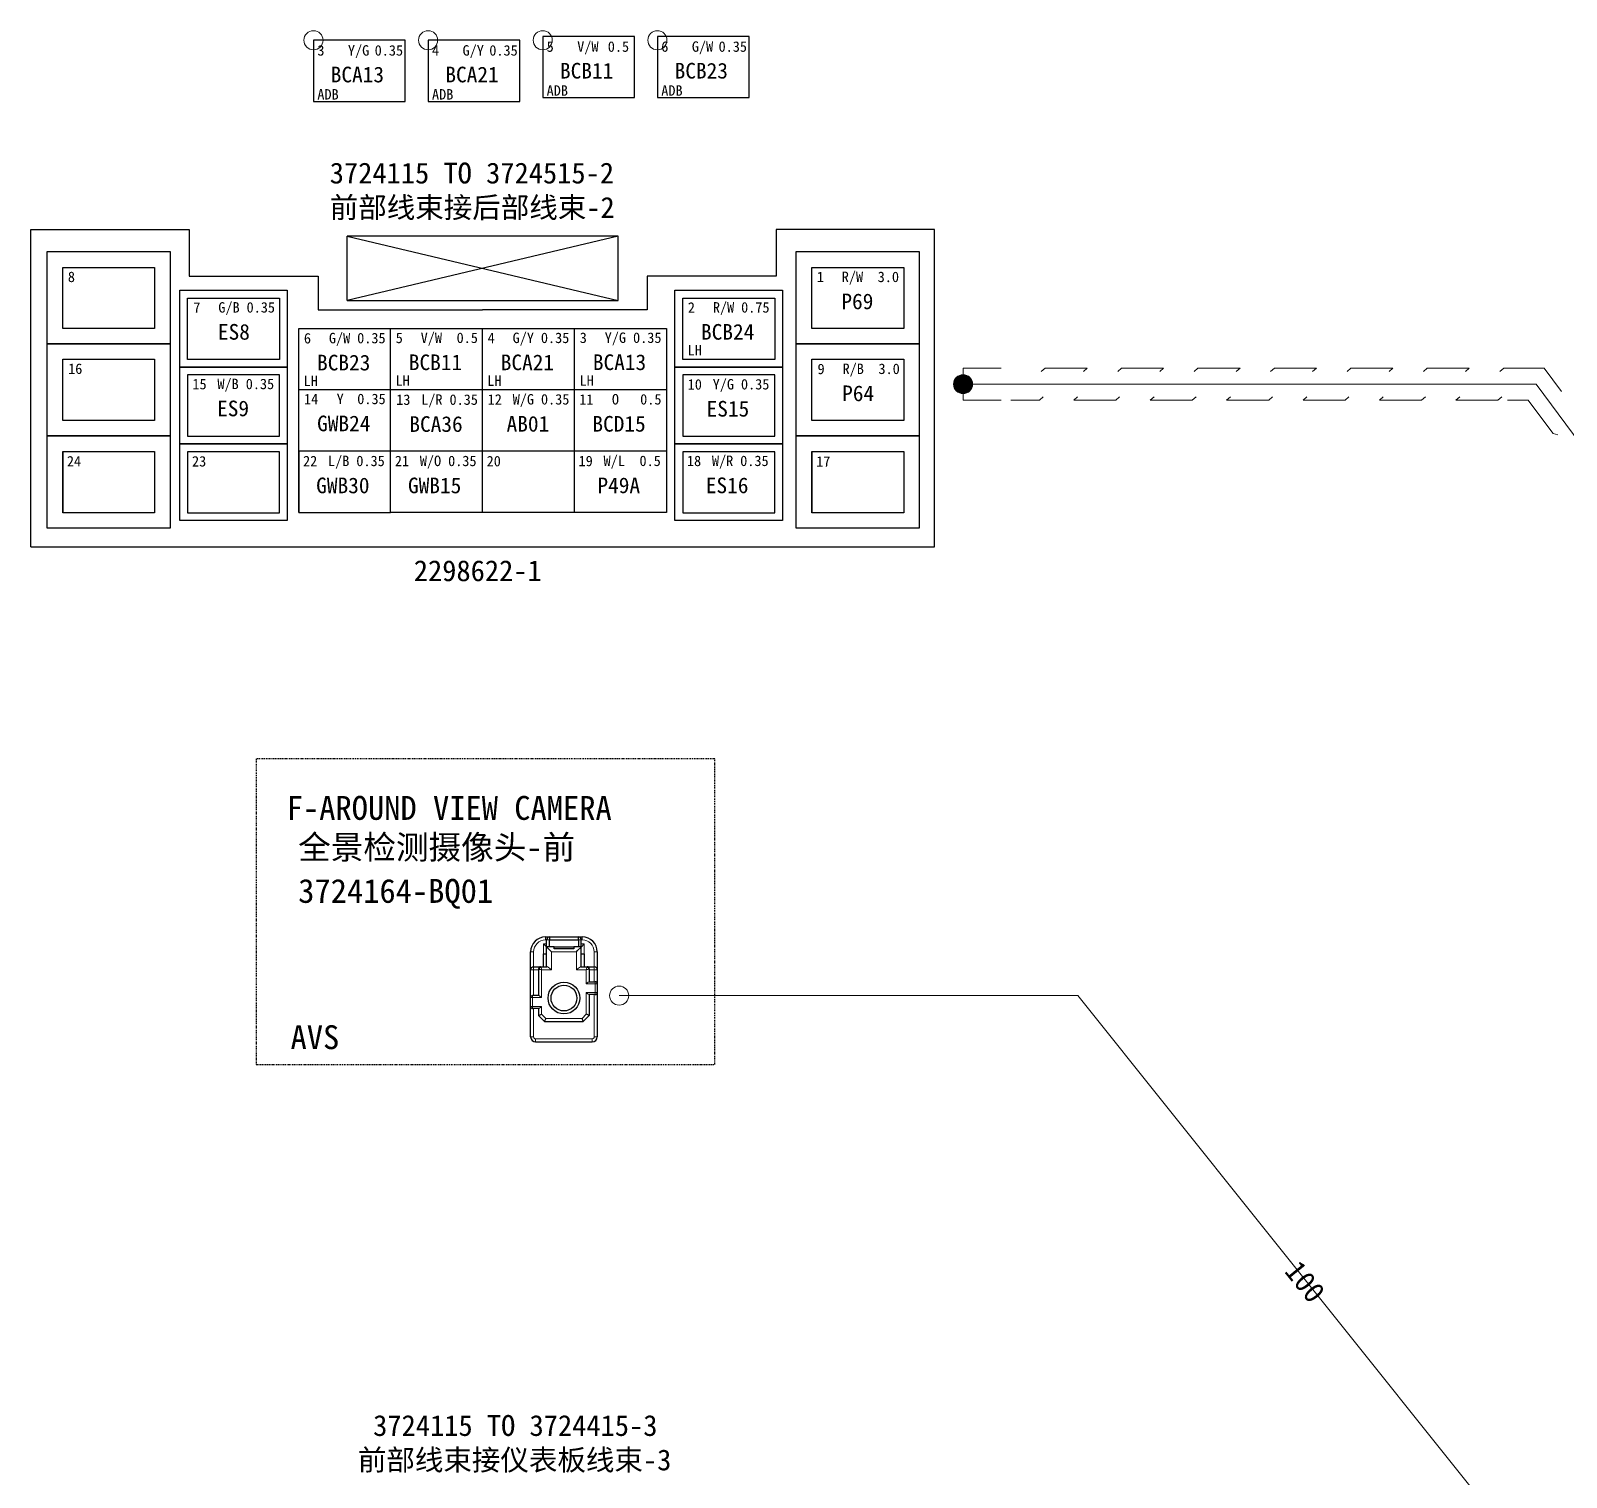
# Model space of a CAD drawing. Header units: millimetres. Extents: x 6 to 3615, y -854 to 0.
# Drawn here: x 262.6 to 463.5, y -553.2 to -363.9 of the extents above; entities that cross this region are included whole.
import ezdxf

# ---------------------------------------------------------------- set-up
doc = ezdxf.new("R2010")
doc.units = ezdxf.units.MM
doc.linetypes.add('ACAD_ISO05W100', pattern=[0.35, 0.2, -0.05, 0, -0.05, 0, -0.05])
doc.styles.add('4eff5b8b_Style', font='simfang.ttf')

msp = doc.modelspace()

# ---------------------------------------------------------------- hatches: boundary and pattern name
h = msp.add_hatch(color=256)
edge = h.paths.add_edge_path()
edge.add_arc((384.56, -410.19), 1.25, 0, 360)
h = msp.add_hatch(color=256)
edge = h.paths.add_edge_path()
edge.add_arc((384.56, -410.19), 1.25, 0, 360)

# ---------------------------------------------------------------- linework, layer by layer
at = {"linetype": 'Continuous', "lineweight": 30}
for p, q in [((311.56, -365.2), (299.56, -365.2)), ((299.56, -365.2), (299.56, -373.2)), ((311.56, -373.2), (311.56, -365.2)), ((311.56, -365.2), (311.56, -365.2)), ((326.56, -365.2), (314.56, -365.2)), ((314.56, -365.2), (314.56, -373.2)), ((326.56, -373.2), (326.56, -365.2)), ((326.56, -365.2), (326.56, -365.2)), ((341.56, -364.7), (329.56, -364.7)), ((329.56, -364.7), (329.56, -372.7)), ((341.56, -372.7), (341.56, -364.7)), ((341.56, -364.7), (341.56, -364.7)), ((356.56, -364.7), (344.56, -364.7)), ((344.56, -364.7), (344.56, -372.7)), ((356.56, -372.7), (356.56, -364.7)), ((356.56, -364.7), (356.56, -364.7)), ((299.56, -373.2), (311.56, -373.2)), ((314.56, -373.2), (326.56, -373.2)), ((329.56, -372.7), (341.56, -372.7)), ((344.56, -372.7), (356.56, -372.7)), ((264.71, -392.85), (280.79, -392.85)), ((264.71, -404.91), (264.71, -392.85)), ((264.71, -392.85), (264.71, -392.85)), ((280.79, -392.85), (280.79, -404.91)), ((362.74, -392.85), (378.82, -392.85)), ((362.74, -404.91), (362.74, -392.85)), ((362.74, -392.85), (362.74, -392.85)), ((378.82, -392.85), (378.82, -404.91)), ((282.07, -397.9), (296.13, -397.9)), ((282.07, -407.95), (282.07, -397.9)), ((282.07, -397.9), (282.07, -397.9)), ((296.13, -397.9), (296.13, -407.95)), ((346.86, -397.9), (360.93, -397.9)), ((346.86, -407.95), (346.86, -397.9)), ((346.86, -397.9), (346.86, -397.9)), ((360.93, -397.9), (360.93, -407.95)), ((264.71, -404.91), (280.79, -404.91)), ((264.71, -416.96), (264.71, -404.91)), ((264.71, -404.91), (264.71, -404.91)), ((280.79, -404.91), (264.71, -404.91)), ((280.79, -404.91), (280.79, -416.96)), ((362.74, -404.91), (378.82, -404.91)), ((362.74, -416.96), (362.74, -404.91)), ((362.74, -404.91), (362.74, -404.91)), ((378.82, -404.91), (362.74, -404.91)), ((378.82, -404.91), (378.82, -416.96)), ((282.07, -407.95), (296.13, -407.95)), ((282.07, -418), (282.07, -407.95)), ((282.07, -407.95), (282.07, -407.95)), ((296.13, -407.95), (282.07, -407.95)), ((296.13, -407.95), (296.13, -418)), ((346.86, -407.95), (360.93, -407.95)), ((346.86, -418), (346.86, -407.95)), ((346.86, -407.95), (346.86, -407.95)), ((360.93, -407.95), (346.86, -407.95)), ((360.93, -407.95), (360.93, -418)), ((264.71, -416.96), (280.79, -416.96)), ((264.71, -429.02), (264.71, -416.96)), ((264.71, -416.96), (264.71, -416.96)), ((280.79, -416.96), (264.71, -416.96)), ((280.79, -416.96), (280.79, -429.02)), ((362.74, -416.96), (378.82, -416.96)), ((362.74, -429.02), (362.74, -416.96)), ((362.74, -416.96), (362.74, -416.96)), ((378.82, -416.96), (362.74, -416.96)), ((378.82, -416.96), (378.82, -429.02)), ((282.07, -418), (296.13, -418)), ((282.07, -428.04), (282.07, -418)), ((282.07, -418), (282.07, -418)), ((296.13, -418), (282.07, -418)), ((296.13, -418), (296.13, -428.04)), ((346.86, -418), (360.93, -418)), ((346.86, -428.04), (346.86, -418)), ((346.86, -418), (346.86, -418)), ((360.93, -418), (346.86, -418)), ((360.93, -418), (360.93, -428.04)), ((280.79, -429.02), (264.71, -429.02)), ((296.13, -428.04), (282.07, -428.04)), ((360.93, -428.04), (346.86, -428.04)), ((378.82, -429.02), (362.74, -429.02))]:
    msp.add_line(p, q, dxfattribs=at)
at = {"linetype": 'ACAD_ISO05W100', "lineweight": 30}
for p, q in [((352.06, -459.19), (292.06, -459.19)), ((292.06, -459.19), (292.06, -499.19)), ((352.06, -499.19), (352.06, -459.19)), ((292.06, -499.19), (352.06, -499.19)), ((292.06, -499.19), (292.06, -499.19))]:
    msp.add_line(p, q, dxfattribs=at)
at = {"linetype": 'Continuous', "lineweight": 30}
for points in [[(311.56, -365.2), (299.56, -365.2), (299.56, -373.2), (311.56, -373.2), (311.56, -365.2)], [(326.56, -365.2), (314.56, -365.2), (314.56, -373.2), (326.56, -373.2), (326.56, -365.2)], [(341.56, -364.7), (329.56, -364.7), (329.56, -372.7), (341.56, -372.7), (341.56, -364.7)], [(356.56, -364.7), (344.56, -364.7), (344.56, -372.7), (356.56, -372.7), (356.56, -364.7)], [(264.71, -392.85), (280.79, -392.85), (280.79, -404.91), (264.71, -404.91), (264.71, -392.85)], [(362.74, -392.85), (378.82, -392.85), (378.82, -404.91), (362.74, -404.91), (362.74, -392.85)], [(282.07, -397.9), (296.13, -397.9), (296.13, -407.95), (282.07, -407.95), (282.07, -397.9)], [(346.86, -397.9), (360.93, -397.9), (360.93, -407.95), (346.86, -407.95), (346.86, -397.9)], [(264.71, -404.91), (280.79, -404.91), (280.79, -416.96), (264.71, -416.96), (264.71, -404.91)], [(362.74, -404.91), (378.82, -404.91), (378.82, -416.96), (362.74, -416.96), (362.74, -404.91)], [(282.07, -407.95), (296.13, -407.95), (296.13, -418), (282.07, -418), (282.07, -407.95)], [(346.86, -407.95), (360.93, -407.95), (360.93, -418), (346.86, -418), (346.86, -407.95)], [(264.71, -416.96), (280.79, -416.96), (280.79, -429.02), (264.71, -429.02), (264.71, -416.96)], [(362.74, -416.96), (378.82, -416.96), (378.82, -429.02), (362.74, -429.02), (362.74, -416.96)], [(282.07, -418), (296.13, -418), (296.13, -428.04), (282.07, -428.04), (282.07, -418)], [(346.86, -418), (360.93, -418), (360.93, -428.04), (346.86, -428.04), (346.86, -418)]]:
    msp.add_lwpolyline(points, close=True, dxfattribs=at)
for points in [[(262.56, -431.46), (262.56, -389.93), (283.28, -389.93), (283.28, -396.07), (300.17, -396.07), (300.17, -400.46), (321.69, -400.46)], [(339.42, -390.81), (303.96, -399.23), (303.96, -390.81), (339.42, -399.23), (339.42, -390.81), (303.96, -390.81)], [(380.82, -431.46), (380.82, -389.93), (360.1, -389.93), (360.1, -396.07), (343.21, -396.07), (343.21, -400.46), (321.69, -400.46)], [(278.78, -402.92), (266.75, -402.92), (266.75, -394.91), (278.78, -394.91), (278.78, -402.92)], [(376.81, -402.92), (364.78, -402.92), (364.78, -394.91), (376.81, -394.91), (376.81, -402.92)], [(295.13, -406.95), (283.1, -406.95), (283.1, -398.93), (295.13, -398.93), (295.13, -406.95)], [(303.96, -399.23), (339.42, -399.23)], [(359.93, -406.95), (347.9, -406.95), (347.9, -398.93), (359.93, -398.93), (359.93, -406.95)], [(321.69, -426.98), (309.66, -426.98), (309.66, -410.94), (297.63, -410.94), (297.63, -402.92), (309.66, -402.92)], [(333.72, -426.98), (321.69, -426.98), (321.69, -410.94), (309.66, -410.94), (309.66, -402.92), (321.69, -402.92)], [(345.74, -410.94), (333.72, -410.94), (333.72, -402.92), (345.74, -402.92), (345.74, -426.98), (333.72, -426.98), (333.72, -410.94), (321.69, -410.94), (321.69, -402.92), (333.72, -402.92)], [(278.78, -414.95), (266.75, -414.95), (266.75, -406.93), (278.78, -406.93), (278.78, -414.95)], [(376.81, -414.95), (364.78, -414.95), (364.78, -406.93), (376.81, -406.93), (376.81, -414.95)], [(283.1, -408.98), (283.1, -416.99), (295.13, -416.99), (295.13, -408.98), (283.1, -408.98)], [(297.63, -416.99), (297.63, -408.98)], [(347.9, -408.98), (347.9, -416.99), (359.93, -416.99), (359.93, -408.98), (347.9, -408.98)], [(345.74, -418.96), (297.63, -418.96), (297.63, -410.94)], [(266.75, -418.99), (266.75, -427.01), (266.75, -418.99), (278.78, -418.99), (278.78, -427.01), (266.75, -427.01)], [(283.1, -419.02), (283.1, -427.04), (295.13, -427.04), (295.13, -419.02), (283.1, -419.02)], [(297.63, -426.98), (297.63, -418.96), (297.63, -426.98), (309.66, -426.98)], [(347.9, -419.02), (347.9, -427.04), (359.93, -427.04), (359.93, -419.02), (347.9, -419.02)], [(364.78, -418.99), (364.78, -427.01), (364.78, -418.99), (376.81, -418.99), (376.81, -427.01), (364.78, -427.01)], [(262.56, -431.46), (380.82, -431.46)], [(329.67, -483.42), (329.77, -483.52), (330.05, -483.8), (330.06, -483.81), (330.08, -483.83), (330.71, -484.46)], [(329.93, -482.51), (334.22, -482.51)], [(331.04, -483.81), (330.06, -483.81), (330.06, -482.9)], [(330.06, -486.41), (330.06, -483.81)], [(330.45, -482.51), (330.45, -482.9), (334.22, -482.9), (334.22, -482.51), (334.74, -482.51)], [(330.45, -483.81), (330.45, -482.9)], [(334.61, -486.41), (334.61, -483.81), (333.64, -483.81), (333.64, -484.07), (331.04, -484.07), (331.04, -483.81), (333.64, -483.81)], [(333.96, -484.46), (334.13, -484.29), (334.59, -483.83), (334.61, -483.81), (334.61, -482.9)], [(334.22, -482.9), (334.22, -483.81)], [(334.63, -483.8), (334.62, -483.81)], [(335, -483.42), (334.63, -483.8)], [(327.98, -495.59), (327.98, -484.46)], [(329.67, -486.41), (329.67, -484.72), (330.06, -484.72)], [(334.62, -484.72), (335, -484.72), (335, -486.41)], [(336.69, -484.46), (336.69, -495.59)], [(328.37, -486.41), (330.11, -486.41)], [(329.02, -486.67), (329.02, -490.19)], [(333.96, -486.81), (334.13, -486.68)], [(334.56, -486.41), (336.31, -486.41)], [(335.65, -486.67), (335.65, -488.37)], [(329.04, -490.19), (328.24, -490.19)], [(335.36, -488.55), (335.35, -488.56), (335.26, -488.63)], [(335.26, -489.8), (335.35, -489.86), (335.36, -489.88)], [(335.65, -490.06), (335.65, -492.79), (335.64, -492.78), (335.36, -492.67), (335.26, -492.63)], [(335.63, -488.37), (336.43, -488.37)], [(336.43, -490.06), (335.63, -490.06)], [(329.04, -491.88), (328.24, -491.88)], [(329.02, -491.88), (329.02, -492.79), (329.03, -492.78), (329.41, -492.63)], [(329.41, -490.45), (329.33, -490.38)], [(329.41, -491.62), (329.33, -491.68)], [(329.8, -493.57), (329.02, -492.79)], [(329.96, -493.18), (329.81, -493.55), (329.8, -493.57), (334.87, -493.57)], [(335.65, -492.79), (334.87, -493.57), (334.87, -493.55), (334.71, -493.18)], [(328.63, -496.23), (336.05, -496.23)]]:
    msp.add_lwpolyline(points, dxfattribs=at)
at = {"linetype": 'Continuous', "lineweight": 0}
for points in [[(384.56, -408.11), (384.56, -412.28)], [(384.56, -408.11), (389.56, -408.11)], [(395.3, -408.11), (394.8, -408.53)], [(395.8, -408.11), (395.3, -408.11)], [(400.8, -408.11), (395.8, -408.11)], [(400.8, -408.11), (400.3, -408.53)], [(405.3, -408.11), (404.8, -408.53)], [(405.8, -408.11), (405.3, -408.11)], [(410.8, -408.11), (405.8, -408.11)], [(410.8, -408.11), (410.3, -408.53)], [(415.3, -408.11), (414.8, -408.53)], [(415.8, -408.11), (415.3, -408.11)], [(420.8, -408.11), (415.8, -408.11)], [(420.8, -408.11), (420.3, -408.53)], [(425.3, -408.11), (424.8, -408.53)], [(425.8, -408.11), (425.3, -408.11)], [(430.8, -408.11), (425.8, -408.11)], [(430.8, -408.11), (430.3, -408.53)], [(435.3, -408.11), (434.8, -408.53)], [(435.8, -408.11), (435.3, -408.11)], [(440.8, -408.11), (435.8, -408.11)], [(440.8, -408.11), (440.3, -408.53)], [(445.3, -408.11), (444.8, -408.53)], [(445.8, -408.11), (445.3, -408.11)], [(450.8, -408.11), (445.8, -408.11)], [(450.8, -408.11), (450.3, -408.53)], [(455.3, -408.11), (454.8, -408.53)], [(455.8, -408.11), (455.3, -408.11)], [(455.8, -408.11), (460.61, -408.11)], [(460.6, -408.11), (462.87, -411.16)], [(394.55, -412.27), (395.05, -411.86)], [(399.05, -412.28), (399.55, -411.86)], [(404.55, -412.27), (405.05, -411.86)], [(409.05, -412.28), (409.55, -411.86)], [(414.55, -412.27), (415.05, -411.86)], [(419.05, -412.28), (419.55, -411.86)], [(424.55, -412.27), (425.05, -411.86)], [(429.05, -412.28), (429.55, -411.86)], [(434.55, -412.27), (435.05, -411.86)], [(439.05, -412.28), (439.55, -411.86)], [(444.55, -412.27), (445.05, -411.86)], [(449.05, -412.28), (449.55, -411.86)], [(454.55, -412.27), (455.05, -411.86)], [(384.56, -412.28), (389.56, -412.27)], [(394.55, -412.27), (390.8, -412.28)], [(400.8, -412.27), (399.05, -412.28)], [(404.55, -412.27), (400.8, -412.28)], [(410.8, -412.27), (409.05, -412.28)], [(414.55, -412.27), (410.8, -412.28)], [(420.8, -412.27), (419.05, -412.28)], [(424.55, -412.27), (420.8, -412.28)], [(430.8, -412.27), (429.05, -412.28)], [(434.55, -412.27), (430.8, -412.28)], [(440.8, -412.27), (439.05, -412.28)], [(444.55, -412.27), (440.8, -412.28)], [(450.8, -412.27), (449.05, -412.28)], [(454.55, -412.27), (450.8, -412.28)], [(455.8, -412.28), (458.51, -412.28)], [(458.51, -412.28), (459.53, -413.64)], [(461.76, -416.65), (459.53, -413.64)], [(461.76, -416.65), (462.39, -416.8)]]:
    msp.add_lwpolyline(points, dxfattribs=at)
at = {"linetype": 'Continuous', "lineweight": 13}
for points in [[(459.56, -410.19), (384.56, -410.19)], [(574.52, -565.19), (459.56, -410.19)], [(329.67, -484.72), (329.67, -483.42), (330.06, -483.42)], [(330.45, -482.9), (329.93, -482.9), (329.93, -482.51)], [(334.74, -482.51), (334.74, -482.9), (334.22, -482.9), (334.22, -482.51)], [(334.22, -482.9), (334.22, -483.81)], [(334.61, -483.42), (335, -483.42), (335, -484.72)], [(327.98, -484.46), (328.37, -484.46), (328.37, -486.81), (329.02, -486.81)], [(328.24, -490.19), (328.24, -490.45), (329.41, -490.45), (329.41, -486.81), (330.71, -486.81), (330.71, -484.46), (333.96, -484.46), (333.96, -486.81), (335.26, -486.81)], [(336.69, -484.46), (336.31, -484.46), (336.31, -486.81), (336.69, -486.81)], [(327.98, -486.81), (328.37, -486.81), (328.37, -490.19)], [(329.1, -486.49), (329.15, -486.55)], [(330.17, -486.43), (330.27, -486.48), (330.71, -486.81)], [(334.13, -486.68), (334.39, -486.49), (334.5, -486.43)], [(336.69, -489.8), (336.43, -489.8), (336.43, -488.63), (335.26, -488.63), (335.26, -486.81), (335.36, -486.78)], [(335.58, -486.49), (335.52, -486.55)], [(335.54, -486.74), (335.61, -486.71), (335.64, -486.7), (335.65, -486.69), (335.65, -486.68), (335.65, -486.67)], [(336.31, -488.37), (336.31, -486.81), (335.65, -486.81)], [(327.98, -490.45), (328.24, -490.45), (328.24, -491.62), (329.41, -491.62), (329.41, -492.63), (329.96, -493.18), (334.71, -493.18), (335.26, -492.63), (335.26, -489.8), (336.43, -489.8), (336.43, -490.06)], [(329.33, -490.38), (329.13, -490.23), (329.06, -490.19), (329.04, -490.19)], [(335.63, -488.37), (335.61, -488.37), (335.52, -488.42), (335.36, -488.55)], [(335.63, -490.06), (335.6, -490.05), (335.52, -490), (335.36, -489.88)], [(336.31, -490.06), (336.31, -495.59), (336.69, -495.59)], [(336.43, -488.37), (336.43, -488.63), (336.69, -488.63)], [(399.56, -490.19), (339.56, -490.19)], [(459.56, -565.19), (399.56, -490.19)], [(327.98, -491.62), (328.24, -491.62), (328.24, -491.88)], [(327.98, -495.59), (328.37, -495.59), (328.37, -491.88)], [(329.33, -491.68), (329.14, -491.83), (329.07, -491.87), (329.05, -491.88), (329.04, -491.88)], [(336.05, -496.23), (336.05, -495.85), (328.63, -495.85), (328.63, -496.23)]]:
    msp.add_lwpolyline(points, dxfattribs=at)
at = {"linetype": 'ACAD_ISO05W100', "lineweight": 30}
msp.add_lwpolyline([(292.06, -499.19), (352.06, -499.19), (352.06, -459.19), (292.06, -459.19), (292.06, -499.19)], close=True, dxfattribs=at)
at = {"linetype": 'Continuous', "lineweight": 13}
for centre in [(299.56, -365.19), (314.56, -365.19), (329.56, -365.19), (344.56, -365.19), (384.56, -410.19), (384.56, -410.19), (384.56, -410.19), (384.56, -410.19), (339.56, -490.19)]:
    msp.add_circle(centre, 1.25, dxfattribs=at)
at = {"linetype": 'Continuous', "lineweight": 30}
for radius in [2.08, 1.69]:
    msp.add_circle((332.34, -490.51), radius, dxfattribs=at)
for centre, radius, start, end in [((329.93, -484.46), 1.95, 90, -180), ((330.45, -482.9), 0.389, 90, -180), ((334.22, -482.9), 0.389, 0, 90), ((334.74, -484.46), 1.95, 0, 90), ((328.37, -486.81), 0.389, 90, -180), ((329.28, -486.67), 0.26, 105, -180), ((329.28, -486.67), 0.26, 90, 105), ((330.1, -486.58), 0.162, 66, 87), ((334.56, -486.55), 0.139, 92, 116), ((335.39, -486.67), 0.26, 0, 90), ((336.31, -486.81), 0.389, 0, 90), ((328.24, -490.45), 0.26, 90, -180), ((336.43, -488.63), 0.26, 0, 90), ((336.43, -489.8), 0.26, -90, 0), ((328.24, -491.62), 0.26, -180, -90), ((328.63, -495.59), 0.649, -180, -90), ((336.05, -495.59), 0.649, -90, 0)]:
    msp.add_arc(centre, radius, start, end, dxfattribs=at)
at = {"linetype": 'Continuous', "lineweight": 13}
for centre, radius, start, end in [((329.93, -484.46), 1.56, 90, -180), ((334.74, -484.46), 1.56, 0, 90), ((329.05, -486.67), 0.0304, -173, -123), ((329.21, -486.42), 0.328, -122, -103), ((329.54, -486.68), 0.406, 160, -173), ((330.12, -483.15), 3.73, -105, -101), ((329.29, -486.93), 0.406, 82, 109), ((329.28, -486.44), 0.0304, 32, 83), ((329.02, -486.6), 0.335, 13, 32), ((325.75, -487.51), 3.73, 11, 15), ((338.92, -487.51), 3.73, 165, 169), ((335.65, -486.6), 0.331, 148, 167), ((335.38, -486.93), 0.406, 70, 97), ((335.4, -486.44), 0.0304, 97, 148), ((334.85, -484.3), 2.53, -78, -74), ((335.14, -486.68), 0.406, -8, 19), ((328.63, -495.59), 0.26, -180, -90), ((336.05, -495.59), 0.26, -90, -30), ((336.04, -495.59), 0.264, -30, 0)]:
    msp.add_arc(centre, radius, start, end, dxfattribs=at)

# ---------------------------------------------------------------- texts
at = {"linetype": 'Continuous', "style": '4eff5b8b_Style'}
for s, height, p in [('5', 1.37, (330.07, -366.7)), ('V/W', 1.367, (334.07, -366.7)), ('0.5', 1.367, (338.07, -366.7)), ('6', 1.37, (345.07, -366.7)), ('G/W', 1.367, (349.07, -366.7)), ('0.35', 1.367, (352.57, -366.7)), ('3', 1.37, (300.07, -367.2)), ('Y/G', 1.367, (304.07, -367.2)), ('0.35', 1.367, (307.57, -367.2)), ('4', 1.37, (315.07, -367.2)), ('G/Y', 1.367, (319.07, -367.2)), ('0.35', 1.367, (322.57, -367.2)), ('BCA13', 2.051, (301.82, -370.7)), ('BCA21', 2.051, (316.82, -370.7)), ('BCB11', 2.051, (331.82, -370.2)), ('BCB23', 2.051, (346.82, -370.2)), ('ADB', 1.367, (300.07, -372.95)), ('ADB', 1.367, (315.07, -372.95)), ('ADB', 1.367, (330.07, -372.45)), ('ADB', 1.367, (345.07, -372.45)), ('3724115 TO 3724515-2', 2.7344, (301.69, -383.93)), ('前部线束接后部线束-2', 2.7344, (301.69, -388.43)), ('8', 1.37, (267.42, -396.83)), ('1', 1.37, (365.42, -396.84)), ('R/W', 1.367, (368.69, -396.83)), ('3.0', 1.367, (373.39, -396.83)), ('7', 1.37, (283.84, -400.84)), ('G/B', 1.367, (287.11, -400.82)), ('0.35', 1.367, (290.81, -400.82)), ('2', 1.37, (348.55, -400.84)), ('R/W', 1.367, (351.82, -400.82)), ('0.75', 1.367, (355.52, -400.82)), ('P69', 2.051, (368.64, -400.38)), ('ES8', 2.051, (287.06, -404.37)), ('6', 1.37, (298.31, -404.86)), ('G/W', 1.367, (301.58, -404.84)), ('0.35', 1.367, (305.28, -404.84)), ('5', 1.37, (310.32, -404.82)), ('V/W', 1.367, (313.59, -404.8)), ('0.5', 1.367, (318.29, -404.8)), ('4', 1.37, (322.35, -404.83)), ('G/Y', 1.367, (325.62, -404.81)), ('0.35', 1.367, (329.32, -404.81)), ('3', 1.37, (334.4, -404.8)), ('Y/G', 1.367, (337.67, -404.79)), ('0.35', 1.367, (341.38, -404.79)), ('BCB24', 2.051, (350.27, -404.37)), ('LH', 1.367, (348.52, -406.42)), ('16', 1.367, (267.46, -408.85)), ('BCB23', 2.051, (300.03, -408.39)), ('BCB11', 2.051, (312.04, -408.35)), ('BCA21', 2.051, (324.07, -408.36)), ('BCA13', 2.051, (336.12, -408.34)), ('9', 1.37, (365.52, -408.88)), ('R/B', 1.367, (368.79, -408.86)), ('3.0', 1.367, (373.49, -408.86)), ('15', 1.367, (283.72, -410.86)), ('W/B', 1.367, (286.99, -410.84)), ('0.35', 1.367, (290.7, -410.84)), ('LH', 1.367, (298.28, -410.44)), ('LH', 1.367, (310.29, -410.4)), ('LH', 1.367, (322.32, -410.41)), ('LH', 1.367, (334.38, -410.39)), ('10', 1.367, (348.53, -410.9)), ('Y/G', 1.367, (351.8, -410.88)), ('0.35', 1.367, (355.5, -410.88)), ('14', 1.367, (298.32, -412.82)), ('Y', 1.37, (302.59, -412.8)), ('0.35', 1.367, (305.29, -412.8)), ('13', 1.367, (310.39, -412.9)), ('L/R', 1.367, (313.66, -412.89)), ('0.35', 1.367, (317.36, -412.89)), ('12', 1.367, (322.36, -412.87)), ('W/G', 1.367, (325.63, -412.85)), ('0.35', 1.367, (329.33, -412.85)), ('11', 1.367, (334.34, -412.87)), ('O', 1.37, (338.61, -412.85)), ('0.5', 1.367, (342.31, -412.85)), ('P64', 2.051, (368.74, -412.41)), ('ES9', 2.051, (286.95, -414.39)), ('ES15', 2.051, (351, -414.43)), ('GWB24', 2.051, (300.04, -416.35)), ('BCA36', 2.051, (312.11, -416.43)), ('AB01', 2.051, (324.83, -416.4)), ('BCD15', 2.051, (336.06, -416.4)), ('24', 1.367, (267.3, -420.95)), ('23', 1.367, (283.67, -420.96)), ('22', 1.367, (298.2, -420.93)), ('L/B', 1.367, (301.47, -420.91)), ('0.35', 1.367, (305.17, -420.91)), ('21', 1.367, (310.21, -420.92)), ('W/O', 1.367, (313.48, -420.91)), ('0.35', 1.367, (317.18, -420.91)), ('20', 1.367, (322.22, -420.94)), ('19', 1.367, (334.25, -420.92)), ('W/L', 1.367, (337.52, -420.9)), ('0.5', 1.367, (342.22, -420.9)), ('18', 1.367, (348.43, -420.91)), ('W/R', 1.367, (351.7, -420.9)), ('0.35', 1.367, (355.4, -420.9)), ('17', 1.367, (365.34, -420.98)), ('GWB30', 2.051, (299.92, -424.46)), ('GWB15', 2.051, (311.93, -424.46)), ('P49A', 2.051, (336.72, -424.45)), ('ES16', 2.051, (350.9, -424.45)), ('2298622-1', 2.734, (312.69, -435.96)), ('F-AROUND VIEW CAMERA', 3.126, (296.06, -467.19)), ('全景检测摄像头-前', 3.126, (297.56, -472.33)), ('3724164-BQ01', 3.126, (297.56, -478.05)), ('AVS', 3.126, (296.56, -497.19)), ('3724115 TO 3724415-3', 2.7344, (307.37, -547.8)), ('前部线束接仪表板线束-3', 2.7344, (305.37, -552.3))]:
    msp.add_text(s, height=height, dxfattribs=at).set_placement(p)
msp.add_text('100', height=2.734, rotation=-51, dxfattribs=at).set_placement((426.51, -526.3))

doc.saveas('drawing.dxf')
